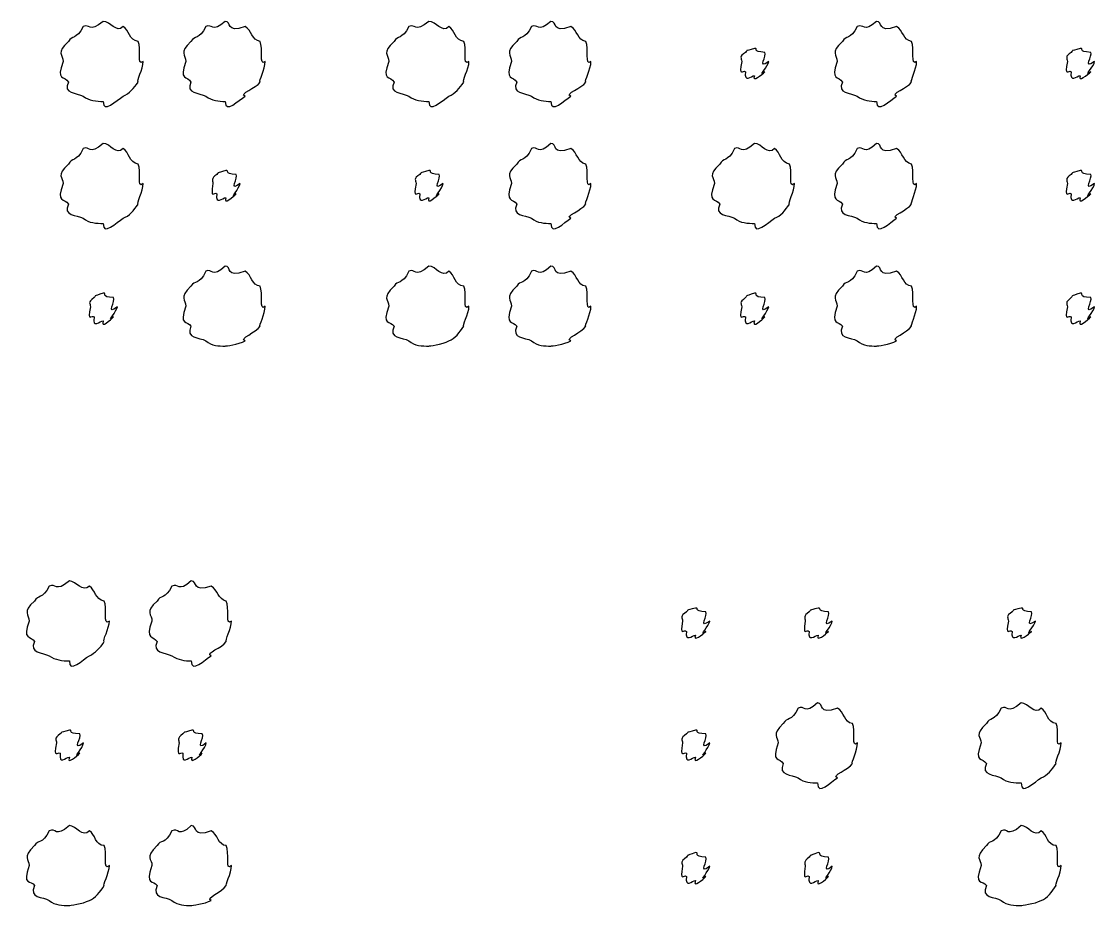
# Model space of a CAD drawing. Header units: millimetres. Extents: x -178 to -32, y 41 to 266.
# Drawn here: x -124.78 to -115.62, y 131.99 to 139.54 of the extents above; entities that cross this region are included whole.
import ezdxf

# ---------------------------------------------------------------- set-up
doc = ezdxf.new("R2010")
doc.units = ezdxf.units.MM
doc.layers.get('0').update_dxf_attribs({"linetype": 'CONTINUOUS'})

msp = doc.modelspace()

# ---------------------------------------------------------------- linework, layer by layer
at = {"color": 0}
for p, q in [((-124.086, 139.54), (-124.086, 139.54)), ((-123.045, 139.54), (-123.045, 139.54)), ((-121.304, 139.54), (-121.304, 139.54)), ((-120.262, 139.54), (-120.262, 139.54)), ((-117.48, 139.54), (-117.48, 139.54)), ((-118.522, 139.309), (-118.522, 139.309)), ((-115.74, 139.309), (-115.74, 139.309)), ((-124.086, 138.498), (-124.086, 138.498)), ((-120.262, 138.498), (-120.262, 138.498)), ((-118.522, 138.498), (-118.522, 138.498)), ((-117.48, 138.498), (-117.48, 138.498)), ((-123.039, 138.267), (-123.039, 138.267)), ((-121.304, 138.267), (-121.304, 138.267)), ((-115.74, 138.267), (-115.74, 138.267)), ((-123.045, 137.451), (-123.045, 137.451)), ((-121.304, 137.451), (-121.304, 137.451)), ((-120.262, 137.451), (-120.262, 137.451)), ((-117.48, 137.451), (-117.48, 137.451)), ((-124.086, 137.22), (-124.086, 137.22)), ((-118.522, 137.22), (-118.522, 137.22)), ((-115.74, 137.22), (-115.74, 137.22)), ((-124.376, 134.761), (-124.376, 134.761)), ((-123.334, 134.761), (-123.334, 134.761)), ((-119.026, 134.53), (-119.026, 134.53)), ((-117.979, 134.53), (-117.979, 134.53)), ((-116.244, 134.53), (-116.244, 134.53)), ((-117.984, 133.719), (-117.984, 133.719)), ((-116.244, 133.719), (-116.244, 133.719)), ((-124.376, 133.488), (-124.376, 133.488)), ((-123.329, 133.488), (-123.329, 133.488)), ((-119.026, 133.488), (-119.026, 133.488)), ((-124.376, 132.672), (-124.376, 132.672)), ((-123.334, 132.672), (-123.334, 132.672)), ((-116.244, 132.672), (-116.244, 132.672)), ((-119.026, 132.441), (-119.026, 132.441)), ((-117.979, 132.441), (-117.979, 132.441))]:
    msp.add_line(p, q, dxfattribs=at)
for points in [[(-124.086, 139.54), (-124.209, 139.438), (-124.202, 139.525), (-124.257, 139.496)], [(-123.916, 139.496), (-123.974, 139.438), (-124.027, 139.54), (-124.086, 139.54)], [(-123.045, 139.54), (-123.158, 139.438), (-123.155, 139.525), (-123.21, 139.496)], [(-122.874, 139.496), (-123.045, 139.438), (-122.985, 139.54), (-123.045, 139.54)], [(-121.304, 139.54), (-121.427, 139.438), (-121.42, 139.525), (-121.475, 139.496)], [(-121.133, 139.496), (-121.191, 139.438), (-121.245, 139.54), (-121.304, 139.54)], [(-120.262, 139.54), (-120.375, 139.438), (-120.373, 139.525), (-120.428, 139.496)], [(-120.092, 139.496), (-120.262, 139.438), (-120.203, 139.54), (-120.262, 139.54)], [(-117.48, 139.54), (-117.593, 139.438), (-117.59, 139.525), (-117.645, 139.496)], [(-117.309, 139.496), (-117.48, 139.438), (-117.421, 139.54), (-117.48, 139.54)], [(-124.257, 139.496), (-124.319, 139.38), (-124.354, 139.424), (-124.384, 139.369)], [(-123.789, 139.369), (-123.867, 139.38), (-123.863, 139.466), (-123.916, 139.496)], [(-123.21, 139.496), (-123.268, 139.38), (-123.306, 139.424), (-123.337, 139.369)], [(-122.747, 139.369), (-122.816, 139.38), (-122.819, 139.466), (-122.874, 139.496)], [(-121.475, 139.496), (-121.537, 139.38), (-121.571, 139.424), (-121.602, 139.369)], [(-121.006, 139.369), (-121.085, 139.38), (-121.081, 139.466), (-121.133, 139.496)], [(-120.428, 139.496), (-120.486, 139.38), (-120.524, 139.424), (-120.554, 139.369)], [(-119.965, 139.369), (-120.034, 139.38), (-120.036, 139.466), (-120.092, 139.496)], [(-117.645, 139.496), (-117.703, 139.38), (-117.742, 139.424), (-117.772, 139.369)], [(-117.183, 139.369), (-117.251, 139.38), (-117.254, 139.466), (-117.309, 139.496)], [(-124.384, 139.369), (-124.496, 139.27), (-124.428, 139.256), (-124.428, 139.198)], [(-123.745, 139.198), (-123.805, 139.151), (-123.758, 139.314), (-123.789, 139.369)], [(-123.337, 139.369), (-123.444, 139.27), (-123.381, 139.256), (-123.381, 139.198)], [(-122.703, 139.198), (-122.758, 139.151), (-122.717, 139.314), (-122.747, 139.369)], [(-121.602, 139.369), (-121.713, 139.27), (-121.646, 139.256), (-121.646, 139.198)], [(-120.962, 139.198), (-121.023, 139.151), (-120.976, 139.314), (-121.006, 139.369)], [(-120.554, 139.369), (-120.662, 139.27), (-120.598, 139.256), (-120.598, 139.198)], [(-119.92, 139.198), (-119.976, 139.151), (-119.934, 139.314), (-119.965, 139.369)], [(-117.772, 139.369), (-117.88, 139.27), (-117.816, 139.256), (-117.816, 139.198)], [(-117.138, 139.198), (-117.193, 139.151), (-117.152, 139.314), (-117.183, 139.369)], [(-118.599, 139.276), (-118.66, 139.24), (-118.632, 139.227), (-118.632, 139.198)], [(-118.522, 139.309), (-118.616, 139.284), (-118.577, 139.297), (-118.599, 139.276)], [(-118.434, 139.276), (-118.55, 139.284), (-118.485, 139.309), (-118.522, 139.309)], [(-118.401, 139.198), (-118.505, 139.123), (-118.412, 139.253), (-118.434, 139.276)], [(-115.817, 139.276), (-115.877, 139.24), (-115.85, 139.227), (-115.85, 139.198)], [(-115.74, 139.309), (-115.833, 139.284), (-115.795, 139.297), (-115.817, 139.276)], [(-115.651, 139.276), (-115.767, 139.284), (-115.702, 139.309), (-115.74, 139.309)], [(-115.618, 139.198), (-115.723, 139.123), (-115.629, 139.253), (-115.651, 139.276)], [(-124.428, 139.198), (-124.496, 139.03), (-124.413, 139.077), (-124.384, 139.022)], [(-123.789, 139.022), (-123.805, 139.03), (-123.745, 139.135), (-123.745, 139.198)], [(-123.381, 139.198), (-123.444, 139.03), (-123.366, 139.077), (-123.337, 139.022)], [(-122.747, 139.022), (-122.758, 139.03), (-122.703, 139.135), (-122.703, 139.198)], [(-121.646, 139.198), (-121.713, 139.03), (-121.631, 139.077), (-121.602, 139.022)], [(-121.006, 139.022), (-121.023, 139.03), (-120.962, 139.135), (-120.962, 139.198)], [(-120.598, 139.198), (-120.662, 139.03), (-120.583, 139.077), (-120.554, 139.022)], [(-119.965, 139.022), (-119.976, 139.03), (-119.92, 139.135), (-119.92, 139.198)], [(-118.632, 139.198), (-118.66, 139.057), (-118.621, 139.132), (-118.599, 139.11)], [(-118.434, 139.11), (-118.505, 139.057), (-118.401, 139.161), (-118.401, 139.198)], [(-117.816, 139.198), (-117.88, 139.03), (-117.801, 139.077), (-117.772, 139.022)], [(-117.183, 139.022), (-117.193, 139.03), (-117.138, 139.135), (-117.138, 139.198)], [(-115.85, 139.198), (-115.877, 139.057), (-115.839, 139.132), (-115.817, 139.11)], [(-115.651, 139.11), (-115.723, 139.057), (-115.618, 139.161), (-115.618, 139.198)], [(-118.599, 139.11), (-118.616, 139.012), (-118.551, 139.077), (-118.522, 139.077)], [(-118.522, 139.077), (-118.55, 139.012), (-118.456, 139.088), (-118.434, 139.11)], [(-115.817, 139.11), (-115.833, 139.012), (-115.769, 139.077), (-115.74, 139.077)], [(-115.74, 139.077), (-115.767, 139.012), (-115.673, 139.088), (-115.651, 139.11)], [(-124.384, 139.022), (-124.436, 138.924), (-124.313, 138.93), (-124.257, 138.901)], [(-123.916, 138.901), (-123.867, 138.924), (-123.822, 138.97), (-123.789, 139.022)], [(-123.337, 139.022), (-123.386, 138.924), (-123.265, 138.93), (-123.21, 138.901)], [(-122.874, 138.901), (-122.934, 138.924), (-122.776, 138.97), (-122.747, 139.022)], [(-121.602, 139.022), (-121.654, 138.924), (-121.53, 138.93), (-121.475, 138.901)], [(-121.133, 138.901), (-121.085, 138.924), (-121.039, 138.97), (-121.006, 139.022)], [(-120.554, 139.022), (-120.604, 138.924), (-120.483, 138.93), (-120.428, 138.901)], [(-120.092, 138.901), (-120.152, 138.924), (-119.993, 138.97), (-119.965, 139.022)], [(-117.772, 139.022), (-117.822, 138.924), (-117.7, 138.93), (-117.645, 138.901)], [(-117.309, 138.901), (-117.37, 138.924), (-117.211, 138.97), (-117.183, 139.022)], [(-124.257, 138.901), (-124.209, 138.865), (-124.144, 138.857), (-124.086, 138.857)], [(-124.086, 138.857), (-124.092, 138.748), (-123.971, 138.87), (-123.916, 138.901)], [(-123.21, 138.901), (-123.158, 138.865), (-123.1, 138.857), (-123.045, 138.857)], [(-123.045, 138.857), (-123.045, 138.748), (-122.929, 138.87), (-122.874, 138.901)], [(-121.475, 138.901), (-121.427, 138.865), (-121.362, 138.857), (-121.304, 138.857)], [(-121.304, 138.857), (-121.31, 138.748), (-121.188, 138.87), (-121.133, 138.901)], [(-120.428, 138.901), (-120.375, 138.865), (-120.317, 138.857), (-120.262, 138.857)], [(-120.262, 138.857), (-120.262, 138.748), (-120.147, 138.87), (-120.092, 138.901)], [(-117.645, 138.901), (-117.593, 138.865), (-117.535, 138.857), (-117.48, 138.857)], [(-117.48, 138.857), (-117.48, 138.748), (-117.364, 138.87), (-117.309, 138.901)], [(-124.257, 138.454), (-124.319, 138.333), (-124.354, 138.38), (-124.384, 138.322)], [(-124.086, 138.498), (-124.209, 138.391), (-124.202, 138.483), (-124.257, 138.454)], [(-123.916, 138.454), (-123.974, 138.391), (-124.027, 138.498), (-124.086, 138.498)], [(-123.789, 138.322), (-123.867, 138.333), (-123.863, 138.424), (-123.916, 138.454)], [(-120.428, 138.454), (-120.486, 138.333), (-120.524, 138.38), (-120.554, 138.322)], [(-120.262, 138.498), (-120.375, 138.391), (-120.373, 138.483), (-120.428, 138.454)], [(-120.092, 138.454), (-120.262, 138.391), (-120.203, 138.498), (-120.262, 138.498)], [(-119.965, 138.322), (-120.034, 138.333), (-120.036, 138.424), (-120.092, 138.454)], [(-118.693, 138.454), (-118.755, 138.333), (-118.789, 138.38), (-118.819, 138.322)], [(-118.522, 138.498), (-118.644, 138.391), (-118.638, 138.483), (-118.693, 138.454)], [(-118.351, 138.454), (-118.409, 138.391), (-118.463, 138.498), (-118.522, 138.498)], [(-118.224, 138.322), (-118.303, 138.333), (-118.299, 138.424), (-118.351, 138.454)], [(-117.645, 138.454), (-117.703, 138.333), (-117.742, 138.38), (-117.772, 138.322)], [(-117.48, 138.498), (-117.593, 138.391), (-117.59, 138.483), (-117.645, 138.454)], [(-117.309, 138.454), (-117.48, 138.391), (-117.421, 138.498), (-117.48, 138.498)], [(-117.183, 138.322), (-117.251, 138.333), (-117.254, 138.424), (-117.309, 138.454)], [(-124.384, 138.322), (-124.496, 138.219), (-124.428, 138.212), (-124.428, 138.157)], [(-123.745, 138.157), (-123.805, 138.102), (-123.758, 138.267), (-123.789, 138.322)], [(-123.039, 138.267), (-123.129, 138.237), (-123.094, 138.256), (-123.116, 138.234)], [(-122.951, 138.234), (-123.063, 138.237), (-123.002, 138.267), (-123.039, 138.267)], [(-121.304, 138.267), (-121.398, 138.237), (-121.359, 138.256), (-121.381, 138.234)], [(-121.216, 138.234), (-121.332, 138.237), (-121.267, 138.267), (-121.304, 138.267)], [(-120.554, 138.322), (-120.662, 138.219), (-120.598, 138.212), (-120.598, 138.157)], [(-119.92, 138.157), (-119.976, 138.102), (-119.934, 138.267), (-119.965, 138.322)], [(-118.819, 138.322), (-118.931, 138.219), (-118.864, 138.212), (-118.864, 138.157)], [(-118.18, 138.157), (-118.241, 138.102), (-118.194, 138.267), (-118.224, 138.322)], [(-117.772, 138.322), (-117.88, 138.219), (-117.816, 138.212), (-117.816, 138.157)], [(-117.138, 138.157), (-117.193, 138.102), (-117.152, 138.267), (-117.183, 138.322)], [(-115.74, 138.267), (-115.833, 138.237), (-115.795, 138.256), (-115.817, 138.234)], [(-115.651, 138.234), (-115.767, 138.237), (-115.702, 138.267), (-115.74, 138.267)], [(-124.428, 138.157), (-124.496, 137.983), (-124.413, 138.035), (-124.384, 137.98)], [(-123.789, 137.98), (-123.805, 137.983), (-123.745, 138.093), (-123.745, 138.157)], [(-123.116, 138.234), (-123.173, 138.193), (-123.149, 138.186), (-123.149, 138.157)], [(-123.149, 138.157), (-123.173, 138.009), (-123.138, 138.091), (-123.116, 138.068)], [(-122.918, 138.157), (-123.019, 138.075), (-122.929, 138.212), (-122.951, 138.234)], [(-122.951, 138.068), (-123.019, 138.009), (-122.918, 138.12), (-122.918, 138.157)], [(-121.381, 138.234), (-121.442, 138.193), (-121.414, 138.186), (-121.414, 138.157)], [(-121.414, 138.157), (-121.442, 138.009), (-121.403, 138.091), (-121.381, 138.068)], [(-121.183, 138.157), (-121.287, 138.075), (-121.194, 138.212), (-121.216, 138.234)], [(-121.216, 138.068), (-121.287, 138.009), (-121.183, 138.12), (-121.183, 138.157)], [(-120.598, 138.157), (-120.662, 137.983), (-120.583, 138.035), (-120.554, 137.98)], [(-119.965, 137.98), (-119.976, 137.983), (-119.92, 138.093), (-119.92, 138.157)], [(-118.864, 138.157), (-118.931, 137.983), (-118.848, 138.035), (-118.819, 137.98)], [(-118.224, 137.98), (-118.241, 137.983), (-118.18, 138.093), (-118.18, 138.157)], [(-117.816, 138.157), (-117.88, 137.983), (-117.801, 138.035), (-117.772, 137.98)], [(-117.183, 137.98), (-117.193, 137.983), (-117.138, 138.093), (-117.138, 138.157)], [(-115.817, 138.234), (-115.877, 138.193), (-115.85, 138.186), (-115.85, 138.157)], [(-115.85, 138.157), (-115.877, 138.009), (-115.839, 138.091), (-115.817, 138.068)], [(-115.618, 138.157), (-115.723, 138.075), (-115.629, 138.212), (-115.651, 138.234)], [(-115.651, 138.068), (-115.723, 138.009), (-115.618, 138.12), (-115.618, 138.157)], [(-123.116, 138.068), (-123.129, 137.965), (-123.068, 138.035), (-123.039, 138.035)], [(-123.039, 138.035), (-123.063, 137.965), (-122.973, 138.047), (-122.951, 138.068)], [(-121.381, 138.068), (-121.398, 137.965), (-121.333, 138.035), (-121.304, 138.035)], [(-121.304, 138.035), (-121.332, 137.965), (-121.238, 138.047), (-121.216, 138.068)], [(-115.817, 138.068), (-115.833, 137.965), (-115.769, 138.035), (-115.74, 138.035)], [(-115.74, 138.035), (-115.767, 137.965), (-115.673, 138.047), (-115.651, 138.068)], [(-124.384, 137.98), (-124.436, 137.877), (-124.313, 137.888), (-124.257, 137.859)], [(-123.916, 137.859), (-123.867, 137.877), (-123.822, 137.928), (-123.789, 137.98)], [(-120.554, 137.98), (-120.604, 137.877), (-120.483, 137.888), (-120.428, 137.859)], [(-120.092, 137.859), (-120.152, 137.877), (-119.993, 137.928), (-119.965, 137.98)], [(-118.819, 137.98), (-118.872, 137.877), (-118.748, 137.888), (-118.693, 137.859)], [(-118.351, 137.859), (-118.303, 137.877), (-118.257, 137.928), (-118.224, 137.98)], [(-117.772, 137.98), (-117.822, 137.877), (-117.7, 137.888), (-117.645, 137.859)], [(-117.309, 137.859), (-117.37, 137.877), (-117.211, 137.928), (-117.183, 137.98)], [(-124.257, 137.859), (-124.209, 137.818), (-124.144, 137.815), (-124.086, 137.815)], [(-124.086, 137.815), (-124.092, 137.7), (-123.971, 137.829), (-123.916, 137.859)], [(-120.428, 137.859), (-120.375, 137.818), (-120.317, 137.815), (-120.262, 137.815)], [(-120.262, 137.815), (-120.262, 137.7), (-120.147, 137.829), (-120.092, 137.859)], [(-118.693, 137.859), (-118.644, 137.818), (-118.58, 137.815), (-118.522, 137.815)], [(-118.522, 137.815), (-118.527, 137.7), (-118.406, 137.829), (-118.351, 137.859)], [(-117.645, 137.859), (-117.593, 137.818), (-117.535, 137.815), (-117.48, 137.815)], [(-117.48, 137.815), (-117.48, 137.7), (-117.364, 137.829), (-117.309, 137.859)], [(-123.045, 137.451), (-123.158, 137.341), (-123.155, 137.436), (-123.21, 137.407)], [(-122.874, 137.407), (-123.045, 137.341), (-122.985, 137.451), (-123.045, 137.451)], [(-121.304, 137.451), (-121.427, 137.341), (-121.42, 137.436), (-121.475, 137.407)], [(-121.133, 137.407), (-121.191, 137.341), (-121.245, 137.451), (-121.304, 137.451)], [(-120.262, 137.451), (-120.375, 137.341), (-120.373, 137.436), (-120.428, 137.407)], [(-120.092, 137.407), (-120.262, 137.341), (-120.203, 137.451), (-120.262, 137.451)], [(-117.48, 137.451), (-117.593, 137.341), (-117.59, 137.436), (-117.645, 137.407)], [(-117.309, 137.407), (-117.48, 137.341), (-117.421, 137.451), (-117.48, 137.451)], [(-123.21, 137.407), (-123.268, 137.282), (-123.306, 137.335), (-123.337, 137.28)], [(-122.747, 137.28), (-122.816, 137.282), (-122.819, 137.377), (-122.874, 137.407)], [(-121.475, 137.407), (-121.537, 137.282), (-121.571, 137.335), (-121.602, 137.28)], [(-121.006, 137.28), (-121.085, 137.282), (-121.081, 137.377), (-121.133, 137.407)], [(-120.428, 137.407), (-120.486, 137.282), (-120.524, 137.335), (-120.554, 137.28)], [(-119.965, 137.28), (-120.034, 137.282), (-120.036, 137.377), (-120.092, 137.407)], [(-117.645, 137.407), (-117.703, 137.282), (-117.742, 137.335), (-117.772, 137.28)], [(-117.183, 137.28), (-117.251, 137.282), (-117.254, 137.377), (-117.309, 137.407)], [(-123.337, 137.28), (-123.444, 137.171), (-123.381, 137.167), (-123.381, 137.109)], [(-122.703, 137.109), (-122.758, 137.054), (-122.717, 137.225), (-122.747, 137.28)], [(-121.602, 137.28), (-121.713, 137.171), (-121.646, 137.167), (-121.646, 137.109)], [(-120.962, 137.109), (-121.023, 137.054), (-120.976, 137.225), (-121.006, 137.28)], [(-120.554, 137.28), (-120.662, 137.171), (-120.598, 137.167), (-120.598, 137.109)], [(-119.92, 137.109), (-119.976, 137.054), (-119.934, 137.225), (-119.965, 137.28)], [(-117.772, 137.28), (-117.88, 137.171), (-117.816, 137.167), (-117.816, 137.109)], [(-117.138, 137.109), (-117.193, 137.054), (-117.152, 137.225), (-117.183, 137.28)], [(-124.164, 137.181), (-124.224, 137.138), (-124.196, 137.133), (-124.196, 137.104)], [(-124.086, 137.22), (-124.18, 137.186), (-124.141, 137.206), (-124.164, 137.181)], [(-123.998, 137.181), (-124.114, 137.186), (-124.049, 137.22), (-124.086, 137.22)], [(-123.965, 137.104), (-124.07, 137.021), (-123.976, 137.159), (-123.998, 137.181)], [(-118.599, 137.181), (-118.66, 137.138), (-118.632, 137.133), (-118.632, 137.104)], [(-118.522, 137.22), (-118.616, 137.186), (-118.577, 137.206), (-118.599, 137.181)], [(-118.434, 137.181), (-118.55, 137.186), (-118.485, 137.22), (-118.522, 137.22)], [(-118.401, 137.104), (-118.505, 137.021), (-118.412, 137.159), (-118.434, 137.181)], [(-115.817, 137.181), (-115.877, 137.138), (-115.85, 137.133), (-115.85, 137.104)], [(-115.74, 137.22), (-115.833, 137.186), (-115.795, 137.206), (-115.817, 137.181)], [(-115.651, 137.181), (-115.767, 137.186), (-115.702, 137.22), (-115.74, 137.22)], [(-115.618, 137.104), (-115.723, 137.021), (-115.629, 137.159), (-115.651, 137.181)], [(-124.196, 137.104), (-124.224, 136.958), (-124.186, 137.04), (-124.164, 137.016)], [(-123.998, 137.016), (-124.07, 136.958), (-123.965, 137.071), (-123.965, 137.104)], [(-123.381, 137.109), (-123.444, 136.933), (-123.366, 136.989), (-123.337, 136.938)], [(-122.747, 136.938), (-122.758, 136.933), (-122.703, 137.046), (-122.703, 137.109)], [(-121.646, 137.109), (-121.713, 136.933), (-121.631, 136.989), (-121.602, 136.938)], [(-121.006, 136.938), (-121.023, 136.933), (-120.962, 137.046), (-120.962, 137.109)], [(-120.598, 137.109), (-120.662, 136.933), (-120.583, 136.989), (-120.554, 136.938)], [(-119.965, 136.938), (-119.976, 136.933), (-119.92, 137.046), (-119.92, 137.109)], [(-118.632, 137.104), (-118.66, 136.958), (-118.621, 137.04), (-118.599, 137.016)], [(-118.434, 137.016), (-118.505, 136.958), (-118.401, 137.071), (-118.401, 137.104)], [(-117.816, 137.109), (-117.88, 136.933), (-117.801, 136.989), (-117.772, 136.938)], [(-117.183, 136.938), (-117.193, 136.933), (-117.138, 137.046), (-117.138, 137.109)], [(-115.85, 137.104), (-115.877, 136.958), (-115.839, 137.04), (-115.817, 137.016)], [(-115.651, 137.016), (-115.723, 136.958), (-115.618, 137.071), (-115.618, 137.104)], [(-124.164, 137.016), (-124.18, 136.911), (-124.115, 136.983), (-124.086, 136.983)], [(-124.086, 136.983), (-124.114, 136.911), (-124.02, 136.993), (-123.998, 137.016)], [(-118.599, 137.016), (-118.616, 136.911), (-118.551, 136.983), (-118.522, 136.983)], [(-118.522, 136.983), (-118.55, 136.911), (-118.456, 136.993), (-118.434, 137.016)], [(-115.817, 137.016), (-115.833, 136.911), (-115.769, 136.983), (-115.74, 136.983)], [(-115.74, 136.983), (-115.767, 136.911), (-115.673, 136.993), (-115.651, 137.016)], [(-123.337, 136.938), (-123.386, 136.829), (-123.265, 136.845), (-123.21, 136.812)], [(-122.874, 136.812), (-122.934, 136.829), (-122.776, 136.886), (-122.747, 136.938)], [(-121.602, 136.938), (-121.654, 136.829), (-121.53, 136.845), (-121.475, 136.812)], [(-121.133, 136.812), (-121.085, 136.829), (-121.039, 136.886), (-121.006, 136.938)], [(-120.554, 136.938), (-120.604, 136.829), (-120.483, 136.845), (-120.428, 136.812)], [(-120.092, 136.812), (-120.152, 136.829), (-119.993, 136.886), (-119.965, 136.938)], [(-117.772, 136.938), (-117.822, 136.829), (-117.7, 136.845), (-117.645, 136.812)], [(-117.309, 136.812), (-117.37, 136.829), (-117.211, 136.886), (-117.183, 136.938)], [(-123.21, 136.812), (-123.158, 136.768), (-123.1, 136.768), (-123.045, 136.768)], [(-123.045, 136.768), (-123.045, 136.768), (-122.929, 136.781), (-122.874, 136.812)], [(-121.475, 136.812), (-121.427, 136.768), (-121.362, 136.768), (-121.304, 136.768)], [(-121.304, 136.768), (-121.31, 136.768), (-121.188, 136.781), (-121.133, 136.812)], [(-120.428, 136.812), (-120.375, 136.768), (-120.317, 136.768), (-120.262, 136.768)], [(-120.262, 136.768), (-120.262, 136.768), (-120.147, 136.781), (-120.092, 136.812)], [(-117.645, 136.812), (-117.593, 136.768), (-117.535, 136.768), (-117.48, 136.768)], [(-117.48, 136.768), (-117.48, 136.768), (-117.364, 136.781), (-117.309, 136.812)], [(-124.376, 134.761), (-124.498, 134.659), (-124.491, 134.746), (-124.547, 134.717)], [(-124.205, 134.717), (-124.263, 134.659), (-124.316, 134.761), (-124.376, 134.761)], [(-123.334, 134.761), (-123.447, 134.659), (-123.444, 134.746), (-123.499, 134.717)], [(-123.163, 134.717), (-123.334, 134.659), (-123.275, 134.761), (-123.334, 134.761)], [(-124.547, 134.717), (-124.609, 134.601), (-124.643, 134.645), (-124.673, 134.59)], [(-124.078, 134.59), (-124.157, 134.601), (-124.152, 134.687), (-124.205, 134.717)], [(-123.499, 134.717), (-123.557, 134.601), (-123.596, 134.645), (-123.626, 134.59)], [(-123.036, 134.59), (-123.105, 134.601), (-123.108, 134.687), (-123.163, 134.717)], [(-124.673, 134.59), (-124.785, 134.491), (-124.718, 134.477), (-124.718, 134.419)], [(-124.034, 134.419), (-124.095, 134.372), (-124.048, 134.535), (-124.078, 134.59)], [(-123.626, 134.59), (-123.734, 134.491), (-123.67, 134.477), (-123.67, 134.419)], [(-122.992, 134.419), (-123.047, 134.372), (-123.006, 134.535), (-123.036, 134.59)], [(-119.103, 134.497), (-119.164, 134.461), (-119.137, 134.448), (-119.137, 134.419)], [(-119.026, 134.53), (-119.12, 134.505), (-119.081, 134.519), (-119.103, 134.497)], [(-118.938, 134.497), (-119.054, 134.505), (-118.989, 134.53), (-119.026, 134.53)], [(-118.905, 134.419), (-119.01, 134.343), (-118.916, 134.475), (-118.938, 134.497)], [(-118.056, 134.497), (-118.112, 134.461), (-118.089, 134.448), (-118.089, 134.419)], [(-117.979, 134.53), (-118.068, 134.505), (-118.034, 134.519), (-118.056, 134.497)], [(-117.891, 134.497), (-118.002, 134.505), (-117.942, 134.53), (-117.979, 134.53)], [(-117.858, 134.419), (-117.958, 134.343), (-117.869, 134.475), (-117.891, 134.497)], [(-116.321, 134.497), (-116.382, 134.461), (-116.354, 134.448), (-116.354, 134.419)], [(-116.244, 134.53), (-116.338, 134.505), (-116.299, 134.519), (-116.321, 134.497)], [(-116.156, 134.497), (-116.272, 134.505), (-116.207, 134.53), (-116.244, 134.53)], [(-116.123, 134.419), (-116.228, 134.343), (-116.134, 134.475), (-116.156, 134.497)], [(-124.718, 134.419), (-124.785, 134.251), (-124.702, 134.298), (-124.673, 134.243)], [(-124.078, 134.243), (-124.095, 134.251), (-124.034, 134.356), (-124.034, 134.419)], [(-123.67, 134.419), (-123.734, 134.251), (-123.655, 134.298), (-123.626, 134.243)], [(-123.036, 134.243), (-123.047, 134.251), (-122.992, 134.356), (-122.992, 134.419)], [(-119.137, 134.419), (-119.164, 134.277), (-119.125, 134.353), (-119.103, 134.331)], [(-118.938, 134.331), (-119.01, 134.277), (-118.905, 134.382), (-118.905, 134.419)], [(-118.089, 134.419), (-118.112, 134.277), (-118.078, 134.353), (-118.056, 134.331)], [(-117.891, 134.331), (-117.958, 134.277), (-117.858, 134.382), (-117.858, 134.419)], [(-116.354, 134.419), (-116.382, 134.277), (-116.343, 134.353), (-116.321, 134.331)], [(-116.156, 134.331), (-116.228, 134.277), (-116.123, 134.382), (-116.123, 134.419)], [(-119.103, 134.331), (-119.12, 134.233), (-119.055, 134.298), (-119.026, 134.298)], [(-119.026, 134.298), (-119.054, 134.233), (-118.96, 134.309), (-118.938, 134.331)], [(-118.056, 134.331), (-118.068, 134.233), (-118.008, 134.298), (-117.979, 134.298)], [(-117.979, 134.298), (-118.002, 134.233), (-117.913, 134.309), (-117.891, 134.331)], [(-116.321, 134.331), (-116.338, 134.233), (-116.273, 134.298), (-116.244, 134.298)], [(-116.244, 134.298), (-116.272, 134.233), (-116.178, 134.309), (-116.156, 134.331)], [(-124.673, 134.243), (-124.726, 134.145), (-124.602, 134.151), (-124.547, 134.122)], [(-124.205, 134.122), (-124.157, 134.145), (-124.111, 134.191), (-124.078, 134.243)], [(-123.626, 134.243), (-123.676, 134.145), (-123.554, 134.151), (-123.499, 134.122)], [(-123.163, 134.122), (-123.224, 134.145), (-123.065, 134.191), (-123.036, 134.243)], [(-124.547, 134.122), (-124.498, 134.086), (-124.434, 134.078), (-124.376, 134.078)], [(-124.376, 134.078), (-124.381, 133.969), (-124.26, 134.092), (-124.205, 134.122)], [(-123.499, 134.122), (-123.447, 134.086), (-123.389, 134.078), (-123.334, 134.078)], [(-123.334, 134.078), (-123.334, 133.969), (-123.218, 134.092), (-123.163, 134.122)], [(-118.15, 133.675), (-118.208, 133.554), (-118.246, 133.601), (-118.277, 133.543)], [(-117.984, 133.719), (-118.097, 133.612), (-118.095, 133.704), (-118.15, 133.675)], [(-117.814, 133.675), (-117.984, 133.612), (-117.925, 133.719), (-117.984, 133.719)], [(-117.687, 133.543), (-117.756, 133.554), (-117.758, 133.645), (-117.814, 133.675)], [(-116.415, 133.675), (-116.477, 133.554), (-116.511, 133.601), (-116.542, 133.543)], [(-116.244, 133.719), (-116.367, 133.612), (-116.36, 133.704), (-116.415, 133.675)], [(-116.073, 133.675), (-116.131, 133.612), (-116.185, 133.719), (-116.244, 133.719)], [(-115.946, 133.543), (-116.025, 133.554), (-116.021, 133.645), (-116.073, 133.675)], [(-124.376, 133.488), (-124.47, 133.458), (-124.431, 133.477), (-124.453, 133.455)], [(-124.287, 133.455), (-124.403, 133.458), (-124.339, 133.488), (-124.376, 133.488)], [(-123.329, 133.488), (-123.418, 133.458), (-123.384, 133.477), (-123.406, 133.455)], [(-123.24, 133.455), (-123.352, 133.458), (-123.291, 133.488), (-123.329, 133.488)], [(-119.026, 133.488), (-119.12, 133.458), (-119.081, 133.477), (-119.103, 133.455)], [(-118.938, 133.455), (-119.054, 133.458), (-118.989, 133.488), (-119.026, 133.488)], [(-118.277, 133.543), (-118.384, 133.44), (-118.321, 133.433), (-118.321, 133.378)], [(-117.643, 133.378), (-117.698, 133.322), (-117.656, 133.488), (-117.687, 133.543)], [(-116.542, 133.543), (-116.653, 133.44), (-116.586, 133.433), (-116.586, 133.378)], [(-115.902, 133.378), (-115.963, 133.322), (-115.916, 133.488), (-115.946, 133.543)], [(-124.453, 133.455), (-124.514, 133.413), (-124.486, 133.406), (-124.486, 133.378)], [(-124.255, 133.378), (-124.359, 133.296), (-124.266, 133.433), (-124.287, 133.455)], [(-123.406, 133.455), (-123.462, 133.413), (-123.439, 133.406), (-123.439, 133.378)], [(-123.207, 133.378), (-123.308, 133.296), (-123.218, 133.433), (-123.24, 133.455)], [(-119.103, 133.455), (-119.164, 133.413), (-119.137, 133.406), (-119.137, 133.378)], [(-118.905, 133.378), (-119.01, 133.296), (-118.916, 133.433), (-118.938, 133.455)], [(-124.486, 133.378), (-124.514, 133.23), (-124.475, 133.312), (-124.453, 133.289)], [(-124.453, 133.289), (-124.47, 133.186), (-124.405, 133.256), (-124.376, 133.256)], [(-124.376, 133.256), (-124.403, 133.186), (-124.31, 133.267), (-124.287, 133.289)], [(-124.287, 133.289), (-124.359, 133.23), (-124.255, 133.34), (-124.255, 133.378)], [(-123.439, 133.378), (-123.462, 133.23), (-123.428, 133.312), (-123.406, 133.289)], [(-123.406, 133.289), (-123.418, 133.186), (-123.358, 133.256), (-123.329, 133.256)], [(-123.329, 133.256), (-123.352, 133.186), (-123.262, 133.267), (-123.24, 133.289)], [(-123.24, 133.289), (-123.308, 133.23), (-123.207, 133.34), (-123.207, 133.378)], [(-119.137, 133.378), (-119.164, 133.23), (-119.125, 133.312), (-119.103, 133.289)], [(-119.103, 133.289), (-119.12, 133.186), (-119.055, 133.256), (-119.026, 133.256)], [(-119.026, 133.256), (-119.054, 133.186), (-118.96, 133.267), (-118.938, 133.289)], [(-118.938, 133.289), (-119.01, 133.23), (-118.905, 133.34), (-118.905, 133.378)], [(-118.321, 133.378), (-118.384, 133.204), (-118.305, 133.256), (-118.277, 133.201)], [(-117.687, 133.201), (-117.698, 133.204), (-117.643, 133.314), (-117.643, 133.378)], [(-116.586, 133.378), (-116.653, 133.204), (-116.57, 133.256), (-116.542, 133.201)], [(-115.946, 133.201), (-115.963, 133.204), (-115.902, 133.314), (-115.902, 133.378)], [(-118.277, 133.201), (-118.326, 133.098), (-118.205, 133.109), (-118.15, 133.08)], [(-117.814, 133.08), (-117.874, 133.098), (-117.716, 133.149), (-117.687, 133.201)], [(-116.542, 133.201), (-116.594, 133.098), (-116.47, 133.109), (-116.415, 133.08)], [(-116.073, 133.08), (-116.025, 133.098), (-115.979, 133.149), (-115.946, 133.201)], [(-118.15, 133.08), (-118.097, 133.038), (-118.039, 133.036), (-117.984, 133.036)], [(-117.984, 133.036), (-117.984, 132.921), (-117.869, 133.049), (-117.814, 133.08)], [(-116.415, 133.08), (-116.367, 133.038), (-116.302, 133.036), (-116.244, 133.036)], [(-116.244, 133.036), (-116.249, 132.921), (-116.128, 133.049), (-116.073, 133.08)], [(-124.376, 132.672), (-124.498, 132.562), (-124.491, 132.657), (-124.547, 132.628)], [(-124.205, 132.628), (-124.263, 132.562), (-124.316, 132.672), (-124.376, 132.672)], [(-123.334, 132.672), (-123.447, 132.562), (-123.444, 132.657), (-123.499, 132.628)], [(-123.163, 132.628), (-123.334, 132.562), (-123.275, 132.672), (-123.334, 132.672)], [(-116.244, 132.672), (-116.367, 132.562), (-116.36, 132.657), (-116.415, 132.628)], [(-116.073, 132.628), (-116.131, 132.562), (-116.185, 132.672), (-116.244, 132.672)], [(-124.547, 132.628), (-124.609, 132.503), (-124.643, 132.556), (-124.673, 132.501)], [(-124.078, 132.501), (-124.157, 132.503), (-124.152, 132.598), (-124.205, 132.628)], [(-123.499, 132.628), (-123.557, 132.503), (-123.596, 132.556), (-123.626, 132.501)], [(-123.036, 132.501), (-123.105, 132.503), (-123.108, 132.598), (-123.163, 132.628)], [(-116.415, 132.628), (-116.477, 132.503), (-116.511, 132.556), (-116.542, 132.501)], [(-115.946, 132.501), (-116.025, 132.503), (-116.021, 132.598), (-116.073, 132.628)], [(-124.673, 132.501), (-124.785, 132.392), (-124.718, 132.388), (-124.718, 132.33)], [(-124.034, 132.33), (-124.095, 132.275), (-124.048, 132.446), (-124.078, 132.501)], [(-123.626, 132.501), (-123.734, 132.392), (-123.67, 132.388), (-123.67, 132.33)], [(-122.992, 132.33), (-123.047, 132.275), (-123.006, 132.446), (-123.036, 132.501)], [(-116.542, 132.501), (-116.653, 132.392), (-116.586, 132.388), (-116.586, 132.33)], [(-115.902, 132.33), (-115.963, 132.275), (-115.916, 132.446), (-115.946, 132.501)], [(-119.103, 132.402), (-119.164, 132.359), (-119.137, 132.354), (-119.137, 132.325)], [(-119.026, 132.441), (-119.12, 132.407), (-119.081, 132.427), (-119.103, 132.402)], [(-118.938, 132.402), (-119.054, 132.407), (-118.989, 132.441), (-119.026, 132.441)], [(-118.905, 132.325), (-119.01, 132.242), (-118.916, 132.38), (-118.938, 132.402)], [(-118.056, 132.402), (-118.112, 132.359), (-118.089, 132.354), (-118.089, 132.325)], [(-117.979, 132.441), (-118.068, 132.407), (-118.034, 132.427), (-118.056, 132.402)], [(-117.891, 132.402), (-118.002, 132.407), (-117.942, 132.441), (-117.979, 132.441)], [(-117.858, 132.325), (-117.958, 132.242), (-117.869, 132.38), (-117.891, 132.402)], [(-124.718, 132.33), (-124.785, 132.154), (-124.702, 132.211), (-124.673, 132.159)], [(-124.078, 132.159), (-124.095, 132.154), (-124.034, 132.267), (-124.034, 132.33)], [(-123.67, 132.33), (-123.734, 132.154), (-123.655, 132.211), (-123.626, 132.159)], [(-123.036, 132.159), (-123.047, 132.154), (-122.992, 132.267), (-122.992, 132.33)], [(-119.137, 132.325), (-119.164, 132.179), (-119.125, 132.261), (-119.103, 132.237)], [(-118.938, 132.237), (-119.01, 132.179), (-118.905, 132.292), (-118.905, 132.325)], [(-118.089, 132.325), (-118.112, 132.179), (-118.078, 132.261), (-118.056, 132.237)], [(-117.891, 132.237), (-117.958, 132.179), (-117.858, 132.292), (-117.858, 132.325)], [(-116.586, 132.33), (-116.653, 132.154), (-116.57, 132.211), (-116.542, 132.159)], [(-115.946, 132.159), (-115.963, 132.154), (-115.902, 132.267), (-115.902, 132.33)], [(-119.103, 132.237), (-119.12, 132.132), (-119.055, 132.203), (-119.026, 132.203)], [(-119.026, 132.203), (-119.054, 132.132), (-118.96, 132.214), (-118.938, 132.237)], [(-118.056, 132.237), (-118.068, 132.132), (-118.008, 132.203), (-117.979, 132.203)], [(-117.979, 132.203), (-118.002, 132.132), (-117.913, 132.214), (-117.891, 132.237)], [(-124.673, 132.159), (-124.726, 132.05), (-124.602, 132.066), (-124.547, 132.033)], [(-124.205, 132.033), (-124.157, 132.05), (-124.111, 132.107), (-124.078, 132.159)], [(-123.626, 132.159), (-123.676, 132.05), (-123.554, 132.066), (-123.499, 132.033)], [(-123.163, 132.033), (-123.224, 132.05), (-123.065, 132.107), (-123.036, 132.159)], [(-116.542, 132.159), (-116.594, 132.05), (-116.47, 132.066), (-116.415, 132.033)], [(-116.073, 132.033), (-116.025, 132.05), (-115.979, 132.107), (-115.946, 132.159)], [(-124.547, 132.033), (-124.498, 131.989), (-124.434, 131.989), (-124.376, 131.989)], [(-124.376, 131.989), (-124.381, 131.989), (-124.26, 132.002), (-124.205, 132.033)], [(-123.499, 132.033), (-123.447, 131.989), (-123.389, 131.989), (-123.334, 131.989)], [(-123.334, 131.989), (-123.334, 131.989), (-123.218, 132.002), (-123.163, 132.033)], [(-116.415, 132.033), (-116.367, 131.989), (-116.302, 131.989), (-116.244, 131.989)], [(-116.244, 131.989), (-116.249, 131.989), (-116.128, 132.002), (-116.073, 132.033)]]:
    msp.add_open_spline(points, degree=3, dxfattribs=at)

doc.saveas('drawing.dxf')
